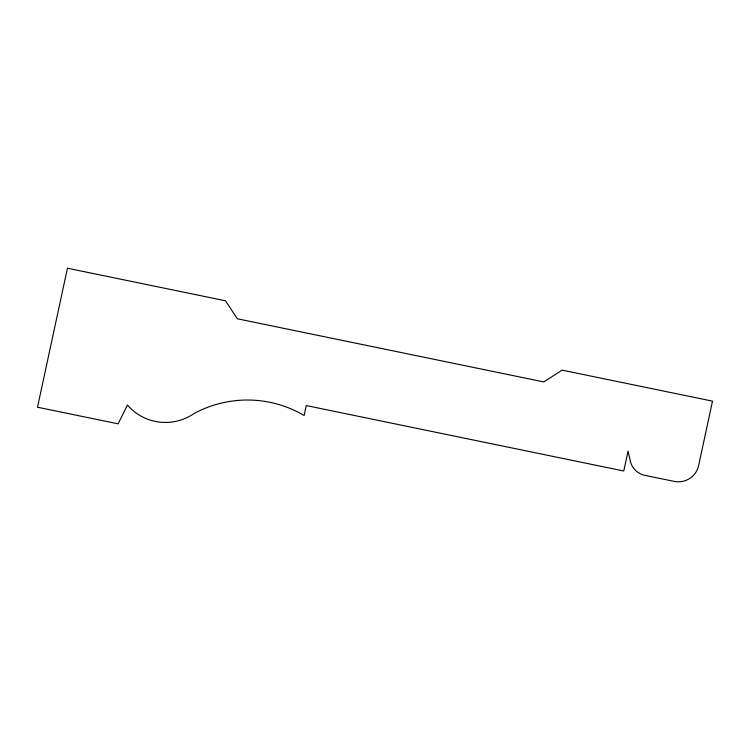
<?xml version="1.0" encoding="UTF-8"?>
<svg xmlns="http://www.w3.org/2000/svg" width="750" height="750" viewBox="0 0 750 750"><rect width="100%" height="100%" fill="white"/><g stroke="black" fill="none" stroke-linecap="round" stroke-linejoin="round"><path stroke-width="1.12" d="M67.453 268.219L37.5 407.222L118.134 423.834L127.453 405.019A49.706 48.919 -5.3 0 0 194.034 413.55A110.438 108.694 -5.3 0 1 304.134 415.5L306.281 405.572L623.766 471L628.041 451.144L630.459 461.597A18.975 18.675 -5.3 0 0 644.325 475.238L674.156 481.378A20.606 20.288 -5.3 0 0 698.597 465.675L712.5 401.147L562.116 370.153L543.787 381.928L237.384 318.788L225.469 300.787L67.453 268.219"/></g></svg>
